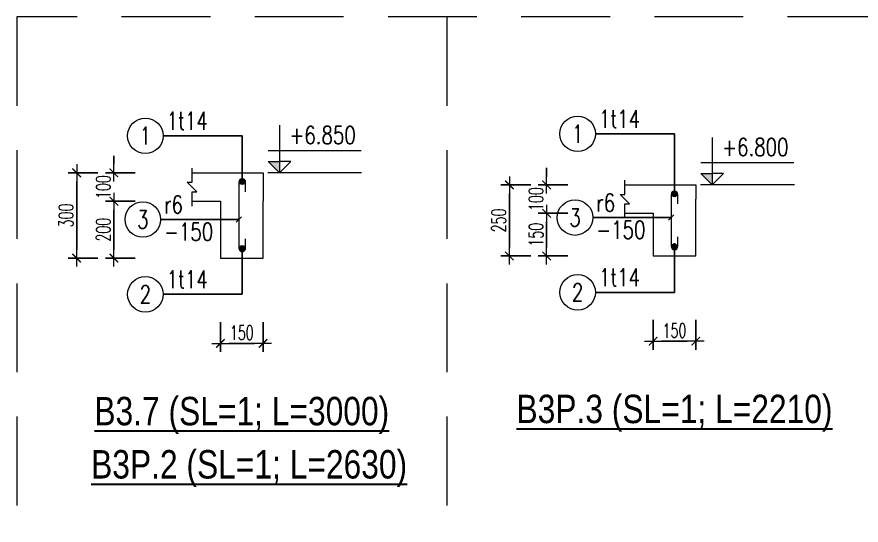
# Model space of a CAD drawing. Header units: millimetres. Extents: x -529861 to -223882, y -171969 to 61504.
# Drawn here: x -419987 to -414045, y -96863 to -93287 of the extents above; entities that cross this region are included whole.
import ezdxf
from ezdxf.enums import TextEntityAlignment as Align

# ---------------------------------------------------------------- set-up
doc = ezdxf.new("R2010")
doc.units = ezdxf.units.MM
doc.header["$LTSCALE"] = 5000
doc.linetypes.add('HIDDEN', pattern=[0.375, 0.25, -0.125])
doc.layers.get('Defpoints').update_dxf_attribs({"color": 143})
for name, color, linetype, lineweight in [('kata_dim', 8, 'Continuous', 15), ('kata_net khuat', 9, 'HIDDEN', 5), ('kata_net manh', 8, 'Continuous', 5), ('kata_net thay', 4, 'Continuous', 20), ('kata_text', 7, 'Continuous', 30), ('kata_thep chu', 1, 'Continuous', 35), ('kata_thep dai', 220, 'Continuous', 20), ('S-dims', 8, 'Continuous', 18)]:
    doc.layers.add(name, color=color, linetype=linetype, lineweight=lineweight)
doc.styles.add('kata_text', font='arial.ttf', dxfattribs={"width": 0.8})
doc.styles.add('vnsimpli', font='vnsimli.shx', dxfattribs={"width": 0.65})
doc.dimstyles.new('kata_dim_25', dxfattribs={"dimscale": 25, "dimtxt": 2.5, "dimasz": 1.5, "dimexe": 1.5, "dimexo": 2.5, "dimtad": 1, "dimdec": 0, "dimzin": 0, "dimdsep": 46, "dimtxsty": 'kata_text', "dimblk": 'kata_block_ArchTick', "dimcen": 0.09, "dimdle": 1.2, "dimclrd": 8, "dimclre": 8, "dimclrt": 3, "dimadec": 0, "dimazin": 0, "dimtfac": 1, "dimtdec": 0, "dimtix": 1, "dimtofl": 0, "dimtmove": 0, "dimatfit": 3, "dimfxl": 3.75, "dimfxlon": 1, "dimtolj": 1, "dimtzin": 0, "dimarcsym": 0})
doc.dimstyles.new('kata_dim_40', dxfattribs={"dimscale": 40, "dimtxt": 2.5, "dimasz": 1.5, "dimexe": 1.5, "dimexo": 2.5, "dimtad": 1, "dimdec": 0, "dimzin": 0, "dimdsep": 46, "dimtxsty": 'vnsimpli', "dimblk": 'kata_block_ArchTick', "dimcen": 0.09, "dimdle": 1.2, "dimclrd": 8, "dimclre": 8, "dimclrt": 3, "dimadec": 0, "dimazin": 0, "dimtfac": 1, "dimtdec": 0, "dimtix": 1, "dimtofl": 0, "dimtmove": 0, "dimatfit": 3, "dimfxl": 3.75, "dimfxlon": 1, "dimtolj": 1, "dimtzin": 0, "dimarcsym": 0})

# ---------------------------------------------------------------- blocks, each defined once
blk = doc.blocks.new('kata_block_TD')
at = {"color": 6, "linetype": 'ByBlock', "lineweight": -2, "style": 'kata_text', "width": 0.8}
blk.add_attdef('SECTDET2', text='', height=5, dxfattribs=at).set_placement((0, 7.97), align=Align.CENTER)
at = {"color": 0, "linetype": 'ByBlock', "lineweight": -2, "style": 'kata_text', "width": 0.8}
blk.add_attdef('SECTDET1', text='', height=5, dxfattribs=at).set_placement((0, 1.47), align=Align.CENTER)
blk = doc.blocks.new('kata_block_CT')
at = {"layer": 'S-dims', "linetype": 'ByBlock', "ltscale": 1500}
blk.add_hatch(color=256, dxfattribs=at).paths.add_polyline_path([(0, 1.6), (-1.61, 1.6), (0, 0)])
h = blk.add_hatch(dxfattribs=at)
h.set_pattern_fill('ANSI31', color=256, scale=1.406, style=0)
h.paths.add_polyline_path([(0, 1.6), (0, 0), (1.61, 1.6)])
for p, q in [((-1.59, 3.14), (11.47, 3.14)), ((11.56, 0), (-1.64, 0))]:
    blk.add_line(p, q, dxfattribs=at)
for points in [[(0, 6.69), (0, 0)], [(0, 0), (-1.61, 1.6), (0, 1.6)], [(0, 0), (1.61, 1.6), (0, 1.6)]]:
    blk.add_lwpolyline(points, dxfattribs=at)
at = {"layer": 'S-dims', "color": 3, "style": 'vnsimpli', "width": 0.75}
blk.add_attdef('CT', (1.41, 4.07), '', height=2.5, dxfattribs=at)
blk = doc.blocks.new('kata_block_ArchTick')
at = {"color": 8}
blk.add_line((1, 0), (-1, 0), dxfattribs=at)
at = {"color": 8, "const_width": 0.15}
blk.add_lwpolyline([(-0.5, -0.5), (0.5, 0.5)], dxfattribs=at)
blk = doc.blocks.new('*D421')
at = {"layer": 'Defpoints', "color": 0, "linetype": 'ByBlock', "ltscale": 1500, "transparency": 16777216}
for p in [(-418554.3, -94984), (-418254.3, -94984), (-418254.3, -95584)]:
    blk.add_point(p, dxfattribs=at)
at = {"layer": 'kata_dim', "color": 8, "linetype": 'ByBlock', "lineweight": -2, "ltscale": 1500, "transparency": 16777216}
for p, q in [((-418554.3, -95434), (-418554.3, -95644)), ((-418254.3, -95434), (-418254.3, -95644)), ((-418494.3, -95584), (-418314.3, -95584))]:
    blk.add_line(p, q, dxfattribs=at)
at = {"layer": 'kata_dim', "color": 8, "linetype": 'ByBlock', "lineweight": -2, "ltscale": 1500, "transparency": 16777216, "xscale": 60, "yscale": 60, "zscale": 60, "rotation": 180}
blk.add_blockref('kata_block_ArchTick', (-418554.3, -95584), dxfattribs=at)
at = {"layer": 'kata_dim', "color": 8, "linetype": 'ByBlock', "lineweight": -2, "ltscale": 1500, "transparency": 16777216, "xscale": 60, "yscale": 60, "zscale": 60}
blk.add_blockref('kata_block_ArchTick', (-418254.3, -95584), dxfattribs=at)
at = {"layer": 'kata_dim', "color": 3, "linetype": 'ByBlock', "ltscale": 1500, "transparency": 16777216, "insert": (-418404.3, -95509), "char_height": 100, "attachment_point": 5, "style": 'vnsimpli'}
blk.add_mtext('\\A1;150', dxfattribs=at)
blk = doc.blocks.new('*D422')
at = {"layer": 'Defpoints', "color": 0, "linetype": 'ByBlock', "ltscale": 1500, "transparency": 16777216}
for p in [(-419304.3, -94584), (-418554.3, -94584), (-418554.3, -94984)]:
    blk.add_point(p, dxfattribs=at)
at = {"layer": 'kata_dim', "color": 8, "linetype": 'ByBlock', "lineweight": -2, "ltscale": 1500, "transparency": 16777216}
for p, q in [((-419154.3, -94584), (-419364.3, -94584)), ((-419304.3, -94924), (-419304.3, -94644)), ((-419154.3, -94984), (-419364.3, -94984))]:
    blk.add_line(p, q, dxfattribs=at)
at = {"layer": 'kata_dim', "color": 8, "linetype": 'ByBlock', "lineweight": -2, "ltscale": 1500, "transparency": 16777216, "xscale": 60, "yscale": 60, "zscale": 60}
for p, rotation in [((-419304.3, -94584), 90), ((-419304.3, -94984), 270)]:
    blk.add_blockref('kata_block_ArchTick', p, dxfattribs=dict(at, rotation=rotation))
at = {"layer": 'kata_dim', "color": 3, "linetype": 'ByBlock', "ltscale": 1500, "transparency": 16777216, "insert": (-419379.3, -94784), "char_height": 100, "attachment_point": 5, "rotation": 90, "style": 'vnsimpli'}
blk.add_mtext('\\A1;200', dxfattribs=at)
blk = doc.blocks.new('*D423')
at = {"layer": 'Defpoints', "color": 0, "linetype": 'ByBlock', "ltscale": 1500, "transparency": 16777216}
for p in [(-419304.3, -94384), (-418554.3, -94384), (-418554.3, -94584)]:
    blk.add_point(p, dxfattribs=at)
at = {"layer": 'kata_dim', "color": 8, "linetype": 'ByBlock', "lineweight": -2, "ltscale": 1500, "transparency": 16777216}
for p, q in [((-419304.3, -94324), (-419304.3, -94264)), ((-419154.3, -94384), (-419364.3, -94384)), ((-419154.3, -94584), (-419364.3, -94584)), ((-419304.3, -94644), (-419304.3, -94704))]:
    blk.add_line(p, q, dxfattribs=at)
at = {"layer": 'kata_dim', "color": 8, "linetype": 'ByBlock', "lineweight": -2, "ltscale": 1500, "transparency": 16777216, "xscale": 60, "yscale": 60, "zscale": 60}
for p, rotation in [((-419304.3, -94384), 270), ((-419304.3, -94584), 90)]:
    blk.add_blockref('kata_block_ArchTick', p, dxfattribs=dict(at, rotation=rotation))
at = {"layer": 'kata_dim', "color": 3, "linetype": 'ByBlock', "ltscale": 1500, "transparency": 16777216, "insert": (-419379.3, -94484), "char_height": 100, "attachment_point": 5, "rotation": 90, "style": 'vnsimpli'}
blk.add_mtext('\\A1;100', dxfattribs=at)
blk = doc.blocks.new('*D424')
at = {"layer": 'Defpoints', "color": 0, "linetype": 'ByBlock', "ltscale": 1500, "transparency": 16777216}
for p in [(-418554.3, -94384), (-419566.3, -94984), (-418554.3, -94984)]:
    blk.add_point(p, dxfattribs=at)
at = {"layer": 'kata_dim', "color": 8, "linetype": 'ByBlock', "lineweight": -2, "ltscale": 1500, "transparency": 16777216}
for p, q in [((-419416.3, -94384), (-419626.3, -94384)), ((-419566.3, -94444), (-419566.3, -94924)), ((-419416.3, -94984), (-419626.3, -94984))]:
    blk.add_line(p, q, dxfattribs=at)
at = {"layer": 'kata_dim', "color": 8, "linetype": 'ByBlock', "lineweight": -2, "ltscale": 1500, "transparency": 16777216, "xscale": 60, "yscale": 60, "zscale": 60}
for p, rotation in [((-419566.3, -94384), 90), ((-419566.3, -94984), 270)]:
    blk.add_blockref('kata_block_ArchTick', p, dxfattribs=dict(at, rotation=rotation))
at = {"layer": 'kata_dim', "color": 3, "linetype": 'ByBlock', "ltscale": 1500, "transparency": 16777216, "insert": (-419641.3, -94684), "char_height": 100, "attachment_point": 5, "rotation": 90, "style": 'vnsimpli'}
blk.add_mtext('\\A1;300', dxfattribs=at)
blk = doc.blocks.new('*D430')
at = {"layer": 'Defpoints', "color": 0, "linetype": 'ByBlock', "ltscale": 1500, "transparency": 16777216}
for p in [(-415509, -94968.8), (-415209, -94968.8), (-415209, -95568.8)]:
    blk.add_point(p, dxfattribs=at)
at = {"layer": 'kata_dim', "color": 8, "linetype": 'ByBlock', "lineweight": -2, "ltscale": 1500, "transparency": 16777216}
for p, q in [((-415509, -95418.8), (-415509, -95628.8)), ((-415209, -95418.8), (-415209, -95628.8)), ((-415449, -95568.8), (-415269, -95568.8))]:
    blk.add_line(p, q, dxfattribs=at)
at = {"layer": 'kata_dim', "color": 8, "linetype": 'ByBlock', "lineweight": -2, "ltscale": 1500, "transparency": 16777216, "xscale": 60, "yscale": 60, "zscale": 60, "rotation": 180}
blk.add_blockref('kata_block_ArchTick', (-415509, -95568.8), dxfattribs=at)
at = {"layer": 'kata_dim', "color": 8, "linetype": 'ByBlock', "lineweight": -2, "ltscale": 1500, "transparency": 16777216, "xscale": 60, "yscale": 60, "zscale": 60}
blk.add_blockref('kata_block_ArchTick', (-415209, -95568.8), dxfattribs=at)
at = {"layer": 'kata_dim', "color": 3, "linetype": 'ByBlock', "ltscale": 1500, "transparency": 16777216, "insert": (-415359, -95493.8), "char_height": 100, "attachment_point": 5, "style": 'vnsimpli'}
blk.add_mtext('\\A1;150', dxfattribs=at)
blk = doc.blocks.new('*D431')
at = {"layer": 'Defpoints', "color": 0, "linetype": 'ByBlock', "ltscale": 1500, "transparency": 16777216}
for p in [(-416259, -94668.8), (-415509, -94668.8), (-415509, -94968.8)]:
    blk.add_point(p, dxfattribs=at)
at = {"layer": 'kata_dim', "color": 8, "linetype": 'ByBlock', "lineweight": -2, "ltscale": 1500, "transparency": 16777216}
for p, q in [((-416109, -94668.8), (-416319, -94668.8)), ((-416259, -94908.8), (-416259, -94728.8)), ((-416109, -94968.8), (-416319, -94968.8))]:
    blk.add_line(p, q, dxfattribs=at)
at = {"layer": 'kata_dim', "color": 8, "linetype": 'ByBlock', "lineweight": -2, "ltscale": 1500, "transparency": 16777216, "xscale": 60, "yscale": 60, "zscale": 60}
for p, rotation in [((-416259, -94668.8), 90), ((-416259, -94968.8), 270)]:
    blk.add_blockref('kata_block_ArchTick', p, dxfattribs=dict(at, rotation=rotation))
at = {"layer": 'kata_dim', "color": 3, "linetype": 'ByBlock', "ltscale": 1500, "transparency": 16777216, "insert": (-416334, -94818.8), "char_height": 100, "attachment_point": 5, "rotation": 90, "style": 'vnsimpli'}
blk.add_mtext('\\A1;150', dxfattribs=at)
blk = doc.blocks.new('*D432')
at = {"layer": 'Defpoints', "color": 0, "linetype": 'ByBlock', "ltscale": 1500, "transparency": 16777216}
for p in [(-416259, -94468.8), (-415509, -94468.8), (-415509, -94668.8)]:
    blk.add_point(p, dxfattribs=at)
at = {"layer": 'kata_dim', "color": 8, "linetype": 'ByBlock', "lineweight": -2, "ltscale": 1500, "transparency": 16777216}
for p, q in [((-416259, -94408.8), (-416259, -94348.8)), ((-416109, -94468.8), (-416319, -94468.8)), ((-416109, -94668.8), (-416319, -94668.8)), ((-416259, -94728.8), (-416259, -94788.8))]:
    blk.add_line(p, q, dxfattribs=at)
at = {"layer": 'kata_dim', "color": 8, "linetype": 'ByBlock', "lineweight": -2, "ltscale": 1500, "transparency": 16777216, "xscale": 60, "yscale": 60, "zscale": 60}
for p, rotation in [((-416259, -94468.8), 270), ((-416259, -94668.8), 90)]:
    blk.add_blockref('kata_block_ArchTick', p, dxfattribs=dict(at, rotation=rotation))
at = {"layer": 'kata_dim', "color": 3, "linetype": 'ByBlock', "ltscale": 1500, "transparency": 16777216, "insert": (-416334, -94568.8), "char_height": 100, "attachment_point": 5, "rotation": 90, "style": 'vnsimpli'}
blk.add_mtext('\\A1;100', dxfattribs=at)
blk = doc.blocks.new('*D433')
at = {"layer": 'Defpoints', "color": 0, "linetype": 'ByBlock', "ltscale": 1500, "transparency": 16777216}
for p in [(-415509, -94468.8), (-416521, -94968.8), (-415509, -94968.8)]:
    blk.add_point(p, dxfattribs=at)
at = {"layer": 'kata_dim', "color": 8, "linetype": 'ByBlock', "lineweight": -2, "ltscale": 1500, "transparency": 16777216}
for p, q in [((-416371, -94468.8), (-416581, -94468.8)), ((-416521, -94528.8), (-416521, -94908.8)), ((-416371, -94968.8), (-416581, -94968.8))]:
    blk.add_line(p, q, dxfattribs=at)
at = {"layer": 'kata_dim', "color": 8, "linetype": 'ByBlock', "lineweight": -2, "ltscale": 1500, "transparency": 16777216, "xscale": 60, "yscale": 60, "zscale": 60}
for p, rotation in [((-416521, -94468.8), 90), ((-416521, -94968.8), 270)]:
    blk.add_blockref('kata_block_ArchTick', p, dxfattribs=dict(at, rotation=rotation))
at = {"layer": 'kata_dim', "color": 3, "linetype": 'ByBlock', "ltscale": 1500, "transparency": 16777216, "insert": (-416596, -94718.8), "char_height": 100, "attachment_point": 5, "rotation": 90, "style": 'vnsimpli'}
blk.add_mtext('\\A1;250', dxfattribs=at)
blk = doc.blocks.new('*U68')
blk.add_circle((-2.5, 0), 2.5)
at = {"layer": 'kata_text', "color": 3, "style": 'vnsimpli', "width": 0.75}
blk.add_attdef('DK1', (0.5, 0.85), '', height=2.5, dxfattribs=at)
at = {"layer": 'kata_text', "color": 7, "style": 'vnsimpli', "width": 0.75}
blk.add_attdef('SH2', text='', height=2.5, dxfattribs=at).set_placement((-2.5, 0), align=Align.MIDDLE)
blk = doc.blocks.new('*U70')
blk.add_circle((-2.5, 0), 2.5)
at = {"layer": 'kata_text', "color": 3, "style": 'vnsimpli', "width": 0.75}
for tag, p in [('DK1', (0.5, 0.85)), ('KC1', (0.5, -2.97))]:
    blk.add_attdef(tag, p, '', height=2.5, dxfattribs=at)
at = {"layer": 'kata_text', "color": 7, "style": 'vnsimpli', "width": 0.75}
blk.add_attdef('SH2', text='', height=2.5, dxfattribs=at).set_placement((-2.5, 0), align=Align.MIDDLE)
blk = doc.blocks.new('kata_block_THEP')
at = {"layer": 'kata_thep chu', "color": 0}
for p, q in [((-0.5, 0), (0.5, 0)), ((-0.35, 0.35), (0.35, -0.35)), ((0.35, 0.35), (-0.35, -0.35)), ((0, 0.5), (0, -0.5))]:
    blk.add_line(p, q, dxfattribs=at)
at = {"layer": 'kata_thep chu', "color": 0, "const_width": 0.0833}
blk.add_lwpolyline([(-0.5, 0, 1), (0.5, 0, 1), (-0.5, 0, 1)], format="xyb", dxfattribs=at)

msp = doc.modelspace()

# ---------------------------------------------------------------- linework, layer by layer
at = {"layer": 'kata_net khuat', "ltscale": 0.5}
for p, q in [((-413937.55, -93286.61), (-419987.12, -93286.61)), ((-419987.12, -93286.61), (-419987.12, -96862.77)), ((-416962.33, -93286.61), (-416962.33, -96862.77))]:
    msp.add_line(p, q, dxfattribs=at)
at = {"layer": 'kata_net manh', "linetype": 'ByBlock', "ltscale": 1500}
for points in [[(-418754.32, -94617.33), (-418754.32, -94517.33), (-418720.99, -94517.33), (-418787.65, -94450.66), (-418754.32, -94450.66), (-418754.32, -94350.66)], [(-415708.99, -94702.12), (-415708.99, -94602.12), (-415675.66, -94602.12), (-415742.33, -94535.45), (-415708.99, -94535.45), (-415708.99, -94435.45)]]:
    msp.add_lwpolyline(points, dxfattribs=at)
at = {"layer": 'kata_net thay', "linetype": 'ByBlock', "ltscale": 1500}
for points in [[(-418754.32, -94384), (-418554.32, -94384), (-418554.32, -94384), (-418254.32, -94384), (-418254.32, -94584), (-418254.32, -94584)], [(-415708.99, -94468.79), (-415508.99, -94468.79), (-415508.99, -94468.79), (-415208.99, -94468.79), (-415208.99, -94568.79), (-415208.99, -94568.79)], [(-418754.32, -94584), (-418554.32, -94584), (-418554.32, -94984), (-418254.32, -94984), (-418254.32, -94584), (-418254.32, -94584)], [(-415708.99, -94668.79), (-415508.99, -94668.79), (-415508.99, -94968.79), (-415208.99, -94968.79), (-415208.99, -94568.79), (-415208.99, -94568.79)]]:
    msp.add_lwpolyline(points, dxfattribs=at)
at = {"layer": 'kata_thep dai', "linetype": 'ByBlock', "ltscale": 1500}
for points in [[(-418377.15, -94516.51), (-418377.15, -94450.51, 1), (-418425.15, -94450.51), (-418425.15, -94914.51, 1), (-418377.15, -94914.51), (-418377.15, -94848.51)], [(-415334.99, -94602.79), (-415334.99, -94536.79, 1), (-415382.99, -94536.79), (-415382.99, -94900.79, 1), (-415334.99, -94900.79), (-415334.99, -94834.79)]]:
    msp.add_lwpolyline(points, format="xyb", dxfattribs=at)

# ---------------------------------------------------------------- block references
at = {"layer": 'kata_net manh', "linetype": 'ByBlock', "ltscale": 1500, "xscale": 50, "yscale": 50, "zscale": 50}
for name, p, values in [('*U68', (-418957.79, -94123.15), {'SH2': '1', 'DK1': '1t14'}), ('*U68', (-415915.63, -94109.43), {'SH2': '1', 'DK1': '1t14'}), ('*U70', (-415933.99, -94698.79), {'SH2': '3', 'DK1': 'r6', 'KC1': '-150'}), ('*U70', (-418976.15, -94712.51), {'SH2': '3', 'DK1': 'r6', 'KC1': '-150'}), ('*U68', (-415915.69, -95224.96), {'SH2': '2', 'DK1': '1t14'}), ('*U68', (-418957.84, -95238.69), {'SH2': '2', 'DK1': '1t14'})]:
    msp.add_blockref(name, p, dxfattribs=at).add_auto_attribs(values)
at = {"layer": 'kata_text', "linetype": 'ByBlock', "ltscale": 1500}
ref = msp.add_blockref('kata_block_CT', (-418138.7, -94384), dxfattribs=dict(at, xscale=50, yscale=50, zscale=50))
ref.add_attrib('CT', '+6.850', (-418068.22, -94180.58), dxfattribs={"layer": '0', "color": 3, "height": 125, "style": 'vnsimpli', "width": 0.75})
ref = msp.add_blockref('kata_block_CT', (-415093.37, -94468.79), dxfattribs=dict(at, xscale=50, yscale=50, zscale=50))
ref.add_attrib('CT', '+6.800', (-415022.9, -94265.37), dxfattribs={"layer": '0', "color": 3, "height": 125, "style": 'vnsimpli', "width": 0.75})
ref = msp.add_blockref('kata_block_TD', (-418404.32, -96219.29), dxfattribs=dict(at, xscale=40, yscale=40, zscale=40))
ref.add_attrib('SECTDET1', '%%uB3.7 (SL=1; L=3000)', dxfattribs={"layer": '0', "color": 0, "linetype": 'ByBlock', "lineweight": -2, "height": 200, "style": 'kata_text', "width": 0.8}).set_placement((-418404.32, -96160.46), align=Align.CENTER)
ref = msp.add_blockref('kata_block_TD', (-415358.99, -96204.08), dxfattribs=dict(at, xscale=40, yscale=40, zscale=40))
ref.add_attrib('SECTDET1', '%%uB3P.3 (SL=1; L=2210)', dxfattribs={"layer": '0', "color": 0, "linetype": 'ByBlock', "lineweight": -2, "height": 200, "style": 'kata_text', "width": 0.8}).set_placement((-415358.99, -96145.26), align=Align.CENTER)
ref = msp.add_blockref('kata_block_TD', (-418352.7, -96593.74), dxfattribs=dict(at, xscale=40, yscale=40, zscale=40))
ref.add_attrib('SECTDET1', '%%uB3P.2 (SL=1; L=2630)', dxfattribs={"layer": '0', "color": 0, "linetype": 'ByBlock', "lineweight": -2, "height": 200, "style": 'kata_text', "width": 0.8}).set_placement((-418352.7, -96534.91), align=Align.CENTER)
at = {"layer": 'kata_thep chu', "color": 3, "linetype": 'ByBlock', "ltscale": 1500, "xscale": 28, "yscale": 28, "zscale": 28}
for p in [(-418401.15, -94446.51), (-415358.99, -94532.79), (-415358.99, -94902.31), (-418401.15, -94916.03)]:
    msp.add_blockref('kata_block_THEP', p, dxfattribs=at)

# ---------------------------------------------------------------- dimensions: what is measured, and where the dimension line sits
at = {"layer": 'kata_dim', "linetype": 'ByBlock', "ltscale": 1500}
for base, p1, p2, picture, middle in [((-419304.32, -94384), (-418554.32, -94584), (-418554.32, -94384), '*D423', (-419379.32, -94484)), ((-419566.32, -94984), (-418554.32, -94384), (-418554.32, -94984), '*D424', (-419641.32, -94684)), ((-416258.99, -94468.79), (-415508.99, -94668.79), (-415508.99, -94468.79), '*D432', (-416333.99, -94568.79)), ((-416520.99, -94968.79), (-415508.99, -94468.79), (-415508.99, -94968.79), '*D433', (-416595.99, -94718.79)), ((-419304.32, -94584), (-418554.32, -94984), (-418554.32, -94584), '*D422', (-419379.32, -94784)), ((-416258.99, -94668.79), (-415508.99, -94968.79), (-415508.99, -94668.79), '*D431', (-416333.99, -94818.79))]:
    dim = msp.add_linear_dim(base=base, p1=p1, p2=p2, angle=270, dimstyle='kata_dim_40', override={"dimlfac": 0.5}, dxfattribs=at)
    dim.commit()
    dim.dimension.update_dxf_attribs({"geometry": picture, "text_midpoint": middle})
for base, p1, p2, picture, middle in [((-418254.32, -95584), (-418554.32, -94984), (-418254.32, -94984), '*D421', (-418404.32, -95509)), ((-415208.99, -95568.79), (-415508.99, -94968.79), (-415208.99, -94968.79), '*D430', (-415358.99, -95493.79))]:
    dim = msp.add_linear_dim(base=base, p1=p1, p2=p2, dimstyle='kata_dim_40', override={"dimlfac": 0.5}, dxfattribs=at)
    dim.commit()
    dim.dimension.update_dxf_attribs({"geometry": picture, "text_midpoint": middle})

# ---------------------------------------------------------------- leaders
at = {"layer": 'kata_net manh', "linetype": 'ByBlock', "ltscale": 1500}
for points, override in [([(-415359.63, -94531.43), (-415359.63, -94109.43), (-415915.63, -94109.43)], {"dimldrblk": 'DotBlank'}), ([(-418401.79, -94445.15), (-418401.79, -94123.15), (-418957.79, -94123.15)], {"dimldrblk": 'DotBlank'}), ([(-418425.15, -94712.51), (-418976.15, -94712.51)], {"dimldrblk": 'Oblique'}), ([(-415382.99, -94698.79), (-415933.99, -94698.79)], {"dimldrblk": 'Oblique'}), ([(-415359.69, -94902.96), (-415359.69, -95224.96), (-415915.69, -95224.96)], {"dimldrblk": 'DotBlank'}), ([(-418401.84, -94916.69), (-418401.84, -95238.69), (-418957.84, -95238.69)], {"dimldrblk": 'DotBlank'})]:
    msp.add_leader(points, dimstyle='kata_dim_25', override=override, dxfattribs=at)

doc.saveas('drawing.dxf')
